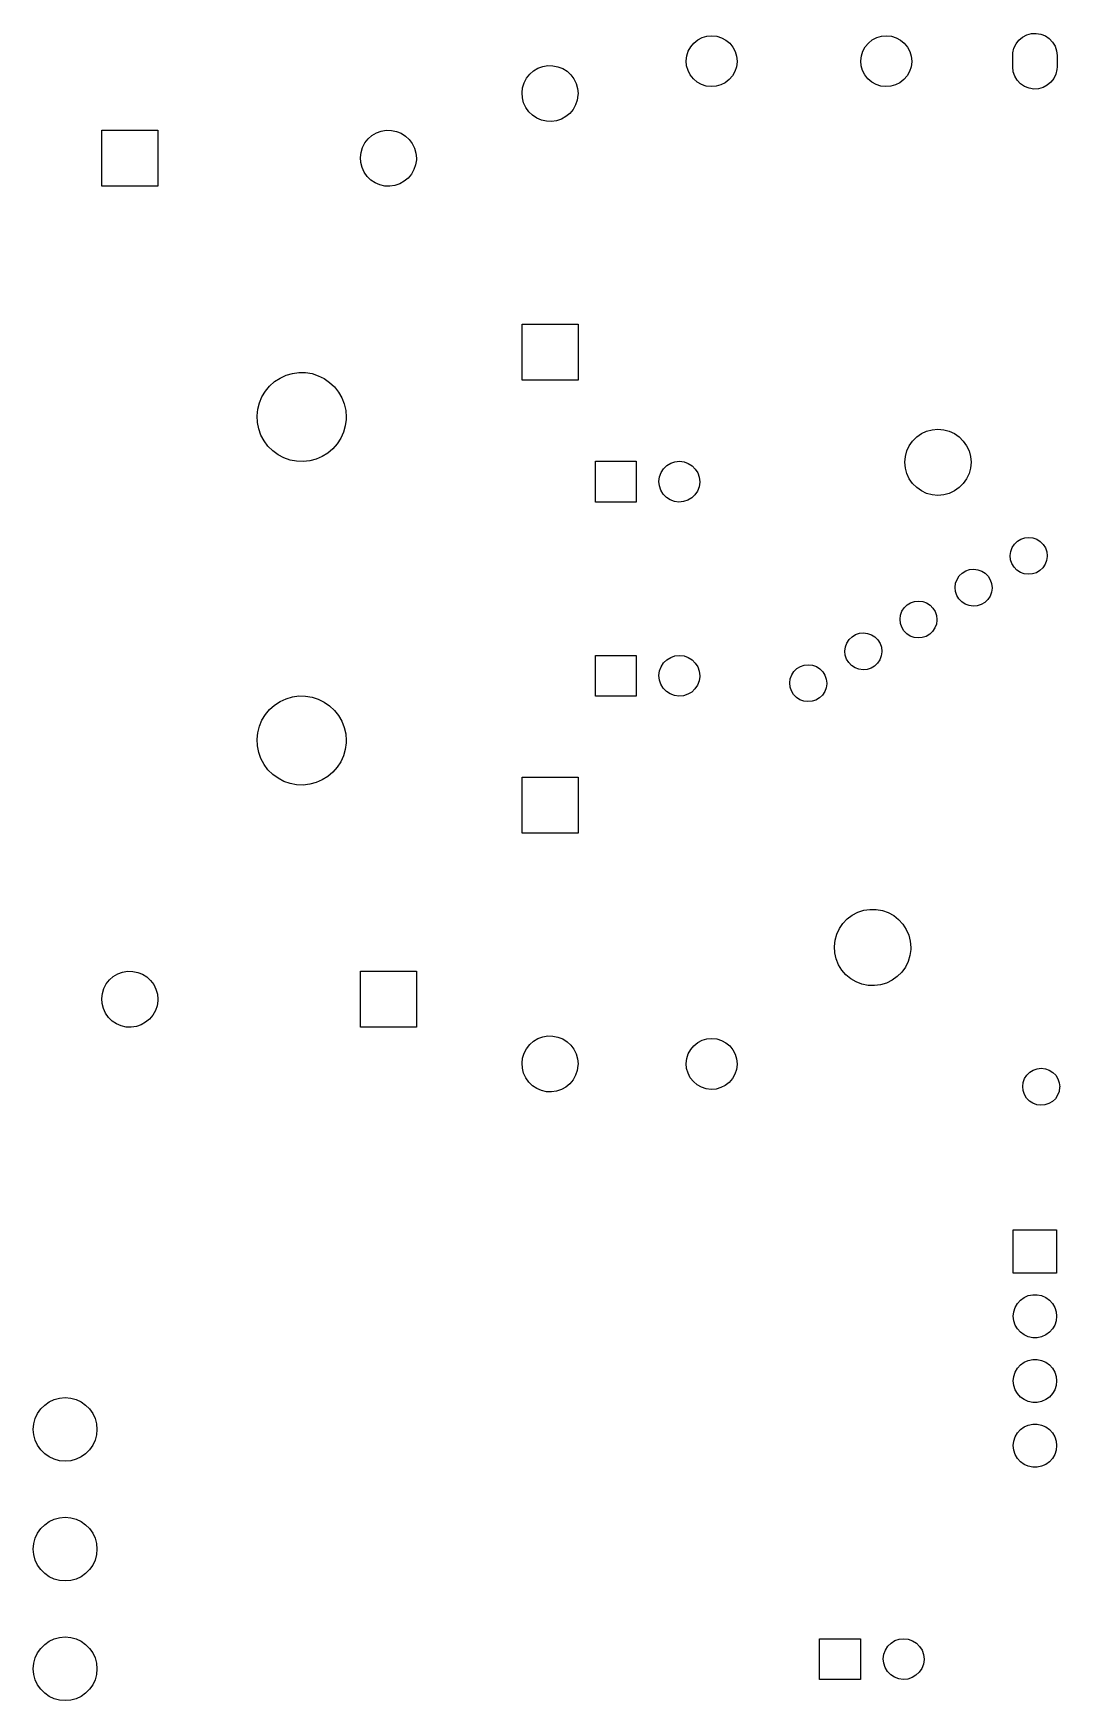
# Model space of a CAD drawing. Extents: x 66 to 231, y -132 to -64.
# Drawn here: x 109.2 to 149.6, y -129.1 to -63.7 of the extents above; entities that cross this region are included whole.
import ezdxf

# ---------------------------------------------------------------- set-up
doc = ezdxf.new("R2010")
doc.units = 0
doc.layers.add('BLACK', color=7, linetype='CONTINUOUS')

msp = doc.modelspace()

# ---------------------------------------------------------------- linework, layer by layer
at = {"layer": 'BLACK', "linetype": 'CONTINUOUS'}
for p, q in [((135.065, -64.205), (135.19, -64.0555)), ((135.19, -64.0555), (135.342, -63.9332)), ((135.342, -63.9332), (135.515, -63.8428)), ((135.515, -63.8428), (135.703, -63.7877)), ((135.703, -63.7877), (135.897, -63.77)), ((135.897, -63.77), (136.091, -63.7904)), ((136.091, -63.7904), (136.278, -63.8481)), ((136.278, -63.8481), (136.449, -63.941)), ((136.449, -63.941), (136.6, -64.0654)), ((136.6, -64.0654), (136.723, -64.2166)), ((141.923, -64.205), (142.048, -64.0555)), ((142.048, -64.0555), (142.2, -63.9332)), ((142.2, -63.9332), (142.373, -63.8428)), ((142.373, -63.8428), (142.561, -63.7877)), ((142.561, -63.7877), (142.755, -63.77)), ((142.755, -63.77), (142.949, -63.7904)), ((142.949, -63.7904), (143.136, -63.8481)), ((143.136, -63.8481), (143.307, -63.941)), ((143.307, -63.941), (143.458, -64.0654)), ((143.458, -64.0654), (143.581, -64.2166)), ((147.766, -64.2646), (147.846, -64.0943)), ((147.846, -64.0943), (147.96, -63.945)), ((147.96, -63.945), (148.104, -63.8237)), ((148.104, -63.8237), (148.27, -63.7361)), ((148.27, -63.7361), (148.451, -63.6862)), ((148.451, -63.6862), (148.639, -63.6764)), ((148.639, -63.6764), (148.824, -63.707)), ((148.824, -63.707), (148.998, -63.7768)), ((148.998, -63.7768), (149.154, -63.8825)), ((149.154, -63.8825), (149.283, -64.019)), ((149.283, -64.019), (149.38, -64.1801)), ((134.89, -64.756), (134.912, -64.5621)), ((134.906, -64.9505), (134.89, -64.756)), ((134.912, -64.5621), (134.971, -64.3761)), ((134.971, -64.3761), (135.065, -64.205)), ((136.723, -64.2166), (136.815, -64.3889)), ((136.815, -64.3889), (136.871, -64.5758)), ((136.89, -64.7979), (136.865, -64.9915)), ((136.871, -64.5758), (136.89, -64.77)), ((136.89, -64.77), (136.89, -64.7979)), ((141.748, -64.756), (141.77, -64.5621)), ((141.764, -64.9505), (141.748, -64.756)), ((141.77, -64.5621), (141.829, -64.3761)), ((141.829, -64.3761), (141.923, -64.205)), ((143.581, -64.2166), (143.673, -64.3889)), ((143.673, -64.3889), (143.729, -64.5758)), ((143.748, -64.7979), (143.723, -64.9915)), ((143.729, -64.5758), (143.748, -64.77)), ((143.748, -64.77), (143.748, -64.7979)), ((147.72, -64.545), (147.725, -64.448)), ((147.72, -64.995), (147.72, -64.545)), ((147.725, -64.448), (147.766, -64.2646)), ((149.38, -64.1801), (149.44, -64.3582)), ((149.44, -64.3582), (149.46, -64.545)), ((149.46, -64.545), (149.46, -64.995)), ((128.524, -65.619), (128.617, -65.4409)), ((128.617, -65.4409), (128.742, -65.2828)), ((128.742, -65.2828), (128.893, -65.1501)), ((128.893, -65.1501), (129.066, -65.0472)), ((129.066, -65.0472), (129.255, -64.9775)), ((129.255, -64.9775), (129.454, -64.9434)), ((129.454, -64.9434), (129.655, -64.946)), ((129.655, -64.946), (129.852, -64.9853)), ((129.852, -64.9853), (130.039, -65.0599)), ((130.039, -65.0599), (130.21, -65.1673)), ((130.21, -65.1673), (130.357, -65.304)), ((130.357, -65.304), (130.478, -65.4653)), ((134.96, -65.1381), (134.906, -64.9505)), ((135.049, -65.3117), (134.96, -65.1381)), ((135.171, -65.4647), (135.049, -65.3117)), ((136.707, -65.3464), (136.58, -65.4942)), ((136.804, -65.1767), (136.707, -65.3464)), ((136.865, -64.9915), (136.804, -65.1767)), ((141.818, -65.1381), (141.764, -64.9505)), ((141.907, -65.3117), (141.818, -65.1381)), ((142.029, -65.4647), (141.907, -65.3117)), ((143.565, -65.3464), (143.438, -65.4942)), ((143.662, -65.1767), (143.565, -65.3464)), ((143.723, -64.9915), (143.662, -65.1767)), ((147.74, -65.1818), (147.72, -64.995)), ((147.8, -65.3599), (147.74, -65.1818)), ((147.897, -65.521), (147.8, -65.3599)), ((149.334, -65.4457), (149.22, -65.595)), ((149.414, -65.2754), (149.334, -65.4457)), ((149.455, -65.092), (149.414, -65.2754)), ((149.46, -64.995), (149.455, -65.092)), ((128.44, -66.0112), (128.464, -65.8113)), ((128.454, -66.2121), (128.44, -66.0112)), ((128.464, -65.8113), (128.524, -65.619)), ((130.478, -65.4653), (130.567, -65.6458)), ((130.567, -65.6458), (130.622, -65.8395)), ((130.638, -66.0976), (130.61, -66.2968)), ((130.622, -65.8395), (130.64, -66.04)), ((130.64, -66.04), (130.638, -66.0976)), ((135.319, -65.5911), (135.171, -65.4647)), ((135.49, -65.6864), (135.319, -65.5911)), ((135.675, -65.7467), (135.49, -65.6864)), ((135.869, -65.7698), (135.675, -65.7467)), ((136.064, -65.7548), (135.869, -65.7698)), ((136.252, -65.7023), (136.064, -65.7548)), ((136.426, -65.6143), (136.252, -65.7023)), ((136.58, -65.4942), (136.426, -65.6143)), ((142.177, -65.5911), (142.029, -65.4647)), ((142.348, -65.6864), (142.177, -65.5911)), ((142.533, -65.7467), (142.348, -65.6864)), ((142.727, -65.7698), (142.533, -65.7467)), ((142.922, -65.7548), (142.727, -65.7698)), ((143.11, -65.7023), (142.922, -65.7548)), ((143.284, -65.6143), (143.11, -65.7023)), ((143.438, -65.4942), (143.284, -65.6143)), ((148.026, -65.6575), (147.897, -65.521)), ((148.182, -65.7632), (148.026, -65.6575)), ((148.356, -65.833), (148.182, -65.7632)), ((148.541, -65.8636), (148.356, -65.833)), ((148.729, -65.8538), (148.541, -65.8636)), ((148.91, -65.8039), (148.729, -65.8538)), ((149.076, -65.7163), (148.91, -65.8039)), ((149.22, -65.595), (149.076, -65.7163)), ((128.503, -66.4072), (128.454, -66.2121)), ((128.587, -66.59), (128.503, -66.4072)), ((128.704, -66.7544), (128.587, -66.59)), ((128.848, -66.8949), (128.704, -66.7544)), ((130.447, -66.663), (130.318, -66.8178)), ((130.545, -66.4874), (130.447, -66.663)), ((130.61, -66.2968), (130.545, -66.4874)), ((129.015, -67.0067), (128.848, -66.8949)), ((129.2, -67.0862), (129.015, -67.0067)), ((129.396, -67.1306), (129.2, -67.0862)), ((129.598, -67.1385), (129.396, -67.1306)), ((129.797, -67.1096), (129.598, -67.1385)), ((129.987, -67.0449), (129.797, -67.1096)), ((130.163, -66.9465), (129.987, -67.0449)), ((130.318, -66.8178), (130.163, -66.9465)), ((111.93, -69.68), (111.93, -67.48)), ((111.93, -67.48), (114.13, -67.48)), ((114.13, -67.48), (114.13, -69.68)), ((122.174, -68.159), (122.267, -67.9809)), ((122.267, -67.9809), (122.392, -67.8228)), ((122.392, -67.8228), (122.543, -67.6901)), ((122.543, -67.6901), (122.716, -67.5872)), ((122.716, -67.5872), (122.905, -67.5175)), ((122.905, -67.5175), (123.104, -67.4834)), ((123.104, -67.4834), (123.305, -67.486)), ((123.305, -67.486), (123.502, -67.5253)), ((123.502, -67.5253), (123.689, -67.5999)), ((123.689, -67.5999), (123.86, -67.7073)), ((123.86, -67.7073), (124.007, -67.844)), ((124.007, -67.844), (124.128, -68.0053)), ((124.128, -68.0053), (124.217, -68.1858)), ((122.09, -68.5512), (122.114, -68.3513)), ((122.104, -68.7521), (122.09, -68.5512)), ((122.114, -68.3513), (122.174, -68.159)), ((124.217, -68.1858), (124.272, -68.3795)), ((124.288, -68.6376), (124.26, -68.8368)), ((124.272, -68.3795), (124.29, -68.58)), ((124.29, -68.58), (124.288, -68.6376)), ((122.153, -68.9472), (122.104, -68.7521)), ((122.237, -69.13), (122.153, -68.9472)), ((122.354, -69.2944), (122.237, -69.13)), ((122.498, -69.4349), (122.354, -69.2944)), ((123.968, -69.3578), (123.813, -69.4865)), ((124.097, -69.203), (123.968, -69.3578)), ((124.195, -69.0274), (124.097, -69.203)), ((124.26, -68.8368), (124.195, -69.0274)), ((114.13, -69.68), (111.93, -69.68)), ((122.665, -69.5467), (122.498, -69.4349)), ((122.85, -69.6262), (122.665, -69.5467)), ((123.046, -69.6706), (122.85, -69.6262)), ((123.248, -69.6785), (123.046, -69.6706)), ((123.447, -69.6496), (123.248, -69.6785)), ((123.637, -69.5849), (123.447, -69.6496)), ((123.813, -69.4865), (123.637, -69.5849)), ((128.44, -77.3), (128.44, -75.1)), ((128.44, -75.1), (130.64, -75.1)), ((130.64, -75.1), (130.64, -77.3)), ((118.715, -77.3516), (118.932, -77.2094)), ((118.932, -77.2094), (119.167, -77.1008)), ((119.167, -77.1008), (119.416, -77.0282)), ((119.416, -77.0282), (119.673, -76.9933)), ((119.673, -76.9933), (119.933, -76.9967)), ((119.933, -76.9967), (120.189, -77.0384)), ((120.189, -77.0384), (120.436, -77.1174)), ((120.436, -77.1174), (120.668, -77.2321)), ((120.668, -77.2321), (120.881, -77.38)), ((118.221, -77.9455), (118.355, -77.7238)), ((118.355, -77.7238), (118.521, -77.5243)), ((118.521, -77.5243), (118.715, -77.3516)), ((120.881, -77.38), (121.07, -77.5577)), ((121.07, -77.5577), (121.231, -77.7614)), ((121.231, -77.7614), (121.36, -77.9866)), ((130.64, -77.3), (128.44, -77.3)), ((118.031, -78.6942), (118.057, -78.4361)), ((118.057, -78.4361), (118.12, -78.1847)), ((118.12, -78.1847), (118.221, -77.9455)), ((121.36, -77.9866), (121.454, -78.2283)), ((121.454, -78.2283), (121.511, -78.4813)), ((121.511, -78.4813), (121.53, -78.74)), ((118.043, -78.9533), (118.031, -78.6942)), ((118.094, -79.2077), (118.043, -78.9533)), ((118.181, -79.4518), (118.094, -79.2077)), ((121.495, -79.0889), (121.424, -79.3385)), ((121.528, -78.8316), (121.495, -79.0889)), ((121.53, -78.74), (121.528, -78.8316)), ((118.304, -79.6803), (118.181, -79.4518)), ((118.459, -79.8881), (118.304, -79.6803)), ((121.178, -79.7932), (121.007, -79.9882)), ((121.318, -79.575), (121.178, -79.7932)), ((121.424, -79.3385), (121.318, -79.575)), ((143.654, -79.868), (143.784, -79.6824)), ((143.784, -79.6824), (143.944, -79.5221)), ((143.944, -79.5221), (144.13, -79.3922)), ((144.13, -79.3922), (144.335, -79.2964)), ((144.335, -79.2964), (144.554, -79.2377)), ((144.554, -79.2377), (144.78, -79.218)), ((144.78, -79.218), (145.006, -79.2377)), ((145.006, -79.2377), (145.225, -79.2964)), ((145.225, -79.2964), (145.43, -79.3922)), ((145.43, -79.3922), (145.616, -79.5221)), ((145.616, -79.5221), (145.776, -79.6824)), ((145.776, -79.6824), (145.906, -79.868)), ((118.643, -80.0707), (118.459, -79.8881)), ((118.853, -80.2241), (118.643, -80.0707)), ((119.082, -80.3449), (118.853, -80.2241)), ((119.327, -80.4304), (119.082, -80.3449)), ((119.582, -80.4788), (119.327, -80.4304)), ((119.841, -80.4889), (119.582, -80.4788)), ((120.099, -80.4607), (119.841, -80.4889)), ((120.35, -80.3947), (120.099, -80.4607)), ((120.588, -80.2923), (120.35, -80.3947)), ((120.809, -80.1558), (120.588, -80.2923)), ((121.007, -79.9882), (120.809, -80.1558)), ((131.32, -82.08), (131.32, -80.48)), ((131.32, -80.48), (132.92, -80.48)), ((132.92, -80.48), (132.92, -82.08)), ((134.279, -80.5561), (134.448, -80.4987)), ((134.448, -80.4987), (134.626, -80.48)), ((134.626, -80.48), (134.803, -80.5011)), ((134.803, -80.5011), (134.971, -80.561)), ((143.48, -80.518), (143.5, -80.2923)), ((143.5, -80.7437), (143.48, -80.518)), ((143.5, -80.2923), (143.558, -80.0734)), ((143.558, -80.0734), (143.654, -79.868)), ((145.906, -79.868), (146.002, -80.0734)), ((146.002, -80.0734), (146.06, -80.2923)), ((146.06, -80.2923), (146.08, -80.518)), ((146.08, -80.518), (146.06, -80.7437)), ((133.82, -81.2688), (133.842, -81.0919)), ((133.842, -81.0919), (133.903, -80.9243)), ((133.903, -80.9243), (134, -80.7744)), ((134, -80.7744), (134.127, -80.6496)), ((134.127, -80.6496), (134.279, -80.5561)), ((134.971, -80.561), (135.121, -80.6565)), ((135.121, -80.6565), (135.247, -80.7831)), ((135.247, -80.7831), (135.341, -80.9343)), ((135.341, -80.9343), (135.4, -81.1028)), ((135.4, -81.1028), (135.42, -81.28)), ((143.558, -80.9626), (143.5, -80.7437)), ((143.654, -81.168), (143.558, -80.9626)), ((143.784, -81.3536), (143.654, -81.168)), ((145.906, -81.168), (145.776, -81.3536)), ((146.002, -80.9626), (145.906, -81.168)), ((146.06, -80.7437), (146.002, -80.9626)), ((133.837, -81.4463), (133.82, -81.2688)), ((133.894, -81.6156), (133.837, -81.4463)), ((133.986, -81.7681), (133.894, -81.6156)), ((134.11, -81.8964), (133.986, -81.7681)), ((135.233, -81.7942), (135.104, -81.9172)), ((135.332, -81.6457), (135.233, -81.7942)), ((135.395, -81.479), (135.332, -81.6457)), ((135.42, -81.3023), (135.395, -81.479)), ((135.42, -81.28), (135.42, -81.3023)), ((143.944, -81.5139), (143.784, -81.3536)), ((144.13, -81.6438), (143.944, -81.5139)), ((144.335, -81.7396), (144.13, -81.6438)), ((144.554, -81.7982), (144.335, -81.7396)), ((144.78, -81.818), (144.554, -81.7982)), ((145.006, -81.7982), (144.78, -81.818)), ((145.225, -81.7396), (145.006, -81.7982)), ((145.43, -81.6438), (145.225, -81.7396)), ((145.616, -81.5139), (145.43, -81.6438)), ((145.776, -81.3536), (145.616, -81.5139)), ((132.92, -82.08), (131.32, -82.08)), ((134.259, -81.9941), (134.11, -81.8964)), ((134.426, -82.0562), (134.259, -81.9941)), ((134.603, -82.0798), (134.426, -82.0562)), ((134.781, -82.0637), (134.603, -82.0798)), ((134.95, -82.0085), (134.781, -82.0637)), ((135.104, -81.9172), (134.95, -82.0085)), ((147.695, -83.8682), (147.783, -83.7321)), ((147.783, -83.7321), (147.898, -83.6189)), ((147.898, -83.6189), (148.036, -83.5341)), ((148.036, -83.5341), (148.189, -83.482)), ((148.189, -83.482), (148.35, -83.4651)), ((148.35, -83.4651), (148.511, -83.4842)), ((148.511, -83.4842), (148.663, -83.5385)), ((148.663, -83.5385), (148.8, -83.6252)), ((148.8, -83.6252), (148.914, -83.74)), ((148.914, -83.74), (149, -83.8773)), ((147.619, -84.1807), (147.64, -84.0202)), ((147.635, -84.3418), (147.619, -84.1807)), ((147.686, -84.4953), (147.635, -84.3418)), ((147.64, -84.0202), (147.695, -83.8682)), ((149.048, -84.3714), (148.991, -84.5226)), ((149, -83.8773), (149.053, -84.0301)), ((149.071, -84.2111), (149.048, -84.3714)), ((149.053, -84.0301), (149.071, -84.1909)), ((149.071, -84.1909), (149.071, -84.2111)), ((145.53, -85.1182), (145.618, -84.9821)), ((145.618, -84.9821), (145.733, -84.8689)), ((145.733, -84.8689), (145.871, -84.7841)), ((145.871, -84.7841), (146.024, -84.732)), ((146.024, -84.732), (146.185, -84.7151)), ((146.185, -84.7151), (146.346, -84.7342)), ((146.346, -84.7342), (146.498, -84.7885)), ((146.498, -84.7885), (146.635, -84.8752)), ((146.635, -84.8752), (146.749, -84.99)), ((146.749, -84.99), (146.835, -85.1273)), ((147.77, -84.6337), (147.686, -84.4953)), ((147.882, -84.7501), (147.77, -84.6337)), ((148.018, -84.8387), (147.882, -84.7501)), ((148.17, -84.8951), (148.018, -84.8387)), ((148.33, -84.9165), (148.17, -84.8951)), ((148.491, -84.9018), (148.33, -84.9165)), ((148.645, -84.8518), (148.491, -84.9018)), ((148.784, -84.769), (148.645, -84.8518)), ((148.901, -84.6574), (148.784, -84.769)), ((148.991, -84.5226), (148.901, -84.6574)), ((145.454, -85.4307), (145.475, -85.2702)), ((145.47, -85.5918), (145.454, -85.4307)), ((145.521, -85.7453), (145.47, -85.5918)), ((145.475, -85.2702), (145.53, -85.1182)), ((145.605, -85.8837), (145.521, -85.7453)), ((146.883, -85.6214), (146.826, -85.7726)), ((146.835, -85.1273), (146.888, -85.2801)), ((146.906, -85.4611), (146.883, -85.6214)), ((146.888, -85.2801), (146.906, -85.4409)), ((146.906, -85.4409), (146.906, -85.4611)), ((143.31, -86.5202), (143.365, -86.3682)), ((143.365, -86.3682), (143.453, -86.2321)), ((143.453, -86.2321), (143.568, -86.1189)), ((143.568, -86.1189), (143.706, -86.0341)), ((143.706, -86.0341), (143.859, -85.982)), ((143.859, -85.982), (144.02, -85.9651)), ((144.02, -85.9651), (144.181, -85.9842)), ((144.181, -85.9842), (144.333, -86.0385)), ((144.333, -86.0385), (144.47, -86.1252)), ((144.47, -86.1252), (144.584, -86.24)), ((144.584, -86.24), (144.67, -86.3773)), ((144.67, -86.3773), (144.723, -86.5301)), ((145.717, -86.0001), (145.605, -85.8837)), ((145.853, -86.0887), (145.717, -86.0001)), ((146.004, -86.1451), (145.853, -86.0887)), ((146.165, -86.1665), (146.004, -86.1451)), ((146.326, -86.1518), (146.165, -86.1665)), ((146.48, -86.1018), (146.326, -86.1518)), ((146.619, -86.019), (146.48, -86.1018)), ((146.736, -85.9074), (146.619, -86.019)), ((146.826, -85.7726), (146.736, -85.9074)), ((143.289, -86.6807), (143.31, -86.5202)), ((143.305, -86.8418), (143.289, -86.6807)), ((143.356, -86.9953), (143.305, -86.8418)), ((143.44, -87.1337), (143.356, -86.9953)), ((144.661, -87.0226), (144.571, -87.1574)), ((144.718, -86.8714), (144.661, -87.0226)), ((144.741, -86.7111), (144.718, -86.8714)), ((144.723, -86.5301), (144.741, -86.6909)), ((144.741, -86.6909), (144.741, -86.7111)), ((141.144, -87.7702), (141.2, -87.6182)), ((141.2, -87.6182), (141.287, -87.4821)), ((141.287, -87.4821), (141.403, -87.3689)), ((141.403, -87.3689), (141.541, -87.2841)), ((141.541, -87.2841), (141.694, -87.232)), ((141.694, -87.232), (141.855, -87.2151)), ((141.855, -87.2151), (142.016, -87.2342)), ((142.016, -87.2342), (142.168, -87.2885)), ((142.168, -87.2885), (142.305, -87.3752)), ((142.305, -87.3752), (142.419, -87.49)), ((142.419, -87.49), (142.504, -87.6273)), ((142.504, -87.6273), (142.558, -87.7801)), ((143.552, -87.2501), (143.44, -87.1337)), ((143.688, -87.3387), (143.552, -87.2501)), ((143.839, -87.3951), (143.688, -87.3387)), ((144, -87.4165), (143.839, -87.3951)), ((144.161, -87.4018), (144, -87.4165)), ((144.315, -87.3518), (144.161, -87.4018)), ((144.454, -87.269), (144.315, -87.3518)), ((144.571, -87.1574), (144.454, -87.269)), ((131.32, -89.7), (131.32, -88.1)), ((131.32, -88.1), (132.92, -88.1)), ((132.92, -88.1), (132.92, -89.7)), ((134, -88.3944), (134.127, -88.2696)), ((134.127, -88.2696), (134.279, -88.1761)), ((134.279, -88.1761), (134.448, -88.1187)), ((134.448, -88.1187), (134.626, -88.1)), ((134.626, -88.1), (134.803, -88.1211)), ((134.803, -88.1211), (134.971, -88.181)), ((134.971, -88.181), (135.121, -88.2765)), ((135.121, -88.2765), (135.247, -88.4031)), ((141.124, -87.9307), (141.144, -87.7702)), ((141.14, -88.0918), (141.124, -87.9307)), ((141.191, -88.2453), (141.14, -88.0918)), ((141.275, -88.3837), (141.191, -88.2453)), ((142.495, -88.2726), (142.406, -88.4074)), ((142.553, -88.1214), (142.495, -88.2726)), ((142.575, -87.9611), (142.553, -88.1214)), ((142.558, -87.7801), (142.576, -87.9409)), ((142.576, -87.9409), (142.575, -87.9611)), ((133.82, -88.8888), (133.842, -88.7119)), ((133.837, -89.0663), (133.82, -88.8888)), ((133.842, -88.7119), (133.903, -88.5443)), ((133.903, -88.5443), (134, -88.3944)), ((135.247, -88.4031), (135.341, -88.5543)), ((135.341, -88.5543), (135.4, -88.7228)), ((135.42, -88.9223), (135.395, -89.099)), ((135.4, -88.7228), (135.42, -88.9)), ((135.42, -88.9), (135.42, -88.9223)), ((138.959, -89.1807), (138.979, -89.0202)), ((138.979, -89.0202), (139.035, -88.8682)), ((139.035, -88.8682), (139.122, -88.7321)), ((139.122, -88.7321), (139.238, -88.6189)), ((139.238, -88.6189), (139.376, -88.5341)), ((139.376, -88.5341), (139.529, -88.482)), ((139.529, -88.482), (139.69, -88.4651)), ((139.69, -88.4651), (139.851, -88.4842)), ((139.851, -88.4842), (140.003, -88.5385)), ((140.003, -88.5385), (140.14, -88.6252)), ((140.14, -88.6252), (140.254, -88.74)), ((140.254, -88.74), (140.339, -88.8773)), ((140.339, -88.8773), (140.393, -89.0301)), ((140.393, -89.0301), (140.411, -89.1909)), ((141.387, -88.5001), (141.275, -88.3837)), ((141.523, -88.5887), (141.387, -88.5001)), ((141.674, -88.6451), (141.523, -88.5887)), ((141.835, -88.6665), (141.674, -88.6451)), ((141.996, -88.6518), (141.835, -88.6665)), ((142.15, -88.6018), (141.996, -88.6518)), ((142.289, -88.519), (142.15, -88.6018)), ((142.406, -88.4074), (142.289, -88.519)), ((133.894, -89.2356), (133.837, -89.0663)), ((133.986, -89.3881), (133.894, -89.2356)), ((134.11, -89.5164), (133.986, -89.3881)), ((134.259, -89.6141), (134.11, -89.5164)), ((134.426, -89.6762), (134.259, -89.6141)), ((134.603, -89.6998), (134.426, -89.6762)), ((134.781, -89.6837), (134.603, -89.6998)), ((134.95, -89.6285), (134.781, -89.6837)), ((135.104, -89.5372), (134.95, -89.6285)), ((135.233, -89.4142), (135.104, -89.5372)), ((135.332, -89.2657), (135.233, -89.4142)), ((135.395, -89.099), (135.332, -89.2657)), ((138.975, -89.3418), (138.959, -89.1807)), ((139.026, -89.4953), (138.975, -89.3418)), ((139.11, -89.6337), (139.026, -89.4953)), ((139.222, -89.7501), (139.11, -89.6337)), ((140.241, -89.6574), (140.124, -89.769)), ((140.33, -89.5226), (140.241, -89.6574)), ((140.388, -89.3714), (140.33, -89.5226)), ((140.41, -89.2111), (140.388, -89.3714)), ((140.411, -89.1909), (140.41, -89.2111)), ((118.355, -90.4238), (118.521, -90.2243)), ((118.521, -90.2243), (118.715, -90.0516)), ((118.715, -90.0516), (118.932, -89.9094)), ((118.932, -89.9094), (119.167, -89.8008)), ((119.167, -89.8008), (119.416, -89.7282)), ((119.416, -89.7282), (119.673, -89.6933)), ((119.673, -89.6933), (119.933, -89.6967)), ((119.933, -89.6967), (120.189, -89.7384)), ((120.189, -89.7384), (120.436, -89.8174)), ((120.436, -89.8174), (120.668, -89.9321)), ((120.668, -89.9321), (120.881, -90.08)), ((120.881, -90.08), (121.07, -90.2577)), ((121.07, -90.2577), (121.231, -90.4614)), ((132.92, -89.7), (131.32, -89.7)), ((139.358, -89.8387), (139.222, -89.7501)), ((139.509, -89.8951), (139.358, -89.8387)), ((139.67, -89.9165), (139.509, -89.8951)), ((139.831, -89.9018), (139.67, -89.9165)), ((139.985, -89.8518), (139.831, -89.9018)), ((140.124, -89.769), (139.985, -89.8518)), ((118.057, -91.1361), (118.12, -90.8847)), ((118.12, -90.8847), (118.221, -90.6455)), ((118.221, -90.6455), (118.355, -90.4238)), ((121.231, -90.4614), (121.36, -90.6866)), ((121.36, -90.6866), (121.454, -90.9283)), ((121.454, -90.9283), (121.511, -91.1813)), ((118.031, -91.3942), (118.057, -91.1361)), ((118.043, -91.6533), (118.031, -91.3942)), ((121.528, -91.5316), (121.495, -91.7889)), ((121.511, -91.1813), (121.53, -91.44)), ((121.53, -91.44), (121.528, -91.5316)), ((118.094, -91.9077), (118.043, -91.6533)), ((118.181, -92.1518), (118.094, -91.9077)), ((118.304, -92.3803), (118.181, -92.1518)), ((121.318, -92.275), (121.178, -92.4932)), ((121.424, -92.0385), (121.318, -92.275)), ((121.495, -91.7889), (121.424, -92.0385)), ((118.459, -92.5881), (118.304, -92.3803)), ((118.643, -92.7707), (118.459, -92.5881)), ((118.853, -92.9241), (118.643, -92.7707)), ((119.082, -93.0449), (118.853, -92.9241)), ((120.809, -92.8558), (120.588, -92.9923)), ((121.007, -92.6882), (120.809, -92.8558)), ((121.178, -92.4932), (121.007, -92.6882)), ((128.44, -95.08), (128.44, -92.88)), ((128.44, -92.88), (130.64, -92.88)), ((130.64, -92.88), (130.64, -95.08)), ((119.327, -93.1304), (119.082, -93.0449)), ((119.582, -93.1788), (119.327, -93.1304)), ((119.841, -93.1889), (119.582, -93.1788)), ((120.099, -93.1607), (119.841, -93.1889)), ((120.35, -93.0947), (120.099, -93.1607)), ((120.588, -92.9923), (120.35, -93.0947)), ((130.64, -95.08), (128.44, -95.08)), ((141.412, -98.2983), (141.631, -98.1848)), ((141.631, -98.1848), (141.864, -98.1085)), ((141.864, -98.1085), (142.107, -98.0713)), ((142.107, -98.0713), (142.353, -98.0743)), ((142.353, -98.0743), (142.595, -98.1174)), ((142.595, -98.1174), (142.827, -98.1994)), ((140.804, -99.0497), (140.908, -98.8267)), ((140.908, -98.8267), (141.046, -98.6236)), ((141.046, -98.6236), (141.216, -98.4459)), ((141.216, -98.4459), (141.412, -98.2983)), ((142.827, -98.1994), (143.042, -98.3182)), ((143.042, -98.3182), (143.235, -98.4706)), ((143.235, -98.4706), (143.4, -98.6524)), ((143.4, -98.6524), (143.534, -98.8588)), ((140.712, -99.531), (140.738, -99.2866)), ((140.738, -99.2866), (140.804, -99.0497)), ((143.534, -98.8588), (143.632, -99.0842)), ((143.632, -99.0842), (143.692, -99.3226)), ((143.692, -99.3226), (143.712, -99.5676)), ((140.726, -99.7764), (140.712, -99.531)), ((140.78, -100.016), (140.726, -99.7764)), ((140.873, -100.244), (140.78, -100.016)), ((143.606, -100.12), (143.498, -100.34)), ((143.678, -99.8846), (143.606, -100.12)), ((143.71, -99.6409), (143.678, -99.8846)), ((143.712, -99.5676), (143.71, -99.6409)), ((112.232, -100.843), (112.383, -100.71)), ((112.383, -100.71), (112.556, -100.607)), ((112.556, -100.607), (112.745, -100.537)), ((112.745, -100.537), (112.944, -100.503)), ((112.944, -100.503), (113.145, -100.506)), ((113.145, -100.506), (113.342, -100.545)), ((113.342, -100.545), (113.529, -100.62)), ((113.529, -100.62), (113.7, -100.727)), ((113.7, -100.727), (113.847, -100.864)), ((122.09, -102.7), (122.09, -100.5)), ((122.09, -100.5), (124.29, -100.5)), ((124.29, -100.5), (124.29, -102.7)), ((141.001, -100.454), (140.873, -100.244)), ((141.162, -100.639), (141.001, -100.454)), ((141.351, -100.796), (141.162, -100.639)), ((141.564, -100.92), (141.351, -100.796)), ((143.18, -100.713), (142.98, -100.856)), ((143.354, -100.54), (143.18, -100.713)), ((143.498, -100.34), (143.354, -100.54)), ((111.93, -101.571), (111.954, -101.371)), ((111.954, -101.371), (112.014, -101.179)), ((112.014, -101.179), (112.107, -101.001)), ((112.107, -101.001), (112.232, -100.843)), ((113.847, -100.864), (113.968, -101.025)), ((113.968, -101.025), (114.057, -101.206)), ((114.057, -101.206), (114.112, -101.4)), ((114.112, -101.4), (114.13, -101.6)), ((141.793, -101.008), (141.564, -100.92)), ((142.034, -101.057), (141.793, -101.008)), ((142.28, -101.066), (142.034, -101.057)), ((142.524, -101.035), (142.28, -101.066)), ((142.759, -100.964), (142.524, -101.035)), ((142.98, -100.856), (142.759, -100.964)), ((111.944, -101.772), (111.93, -101.571)), ((111.993, -101.967), (111.944, -101.772)), ((112.077, -102.15), (111.993, -101.967)), ((114.035, -102.047), (113.937, -102.223)), ((114.1, -101.857), (114.035, -102.047)), ((114.128, -101.658), (114.1, -101.857)), ((114.13, -101.6), (114.128, -101.658)), ((112.194, -102.314), (112.077, -102.15)), ((112.338, -102.455), (112.194, -102.314)), ((112.505, -102.567), (112.338, -102.455)), ((112.69, -102.646), (112.505, -102.567)), ((112.886, -102.691), (112.69, -102.646)), ((113.088, -102.698), (112.886, -102.691)), ((113.287, -102.67), (113.088, -102.698)), ((113.477, -102.605), (113.287, -102.67)), ((113.653, -102.507), (113.477, -102.605)), ((113.808, -102.378), (113.653, -102.507)), ((113.937, -102.223), (113.808, -102.378)), ((124.29, -102.7), (122.09, -102.7)), ((128.617, -103.541), (128.742, -103.383)), ((128.742, -103.383), (128.893, -103.25)), ((128.893, -103.25), (129.066, -103.147)), ((129.066, -103.147), (129.255, -103.077)), ((129.255, -103.077), (129.454, -103.043)), ((129.454, -103.043), (129.655, -103.046)), ((129.655, -103.046), (129.852, -103.085)), ((129.852, -103.085), (130.039, -103.16)), ((130.039, -103.16), (130.21, -103.267)), ((130.21, -103.267), (130.357, -103.404)), ((130.357, -103.404), (130.478, -103.565)), ((135.065, -103.575), (135.19, -103.426)), ((135.19, -103.426), (135.342, -103.303)), ((135.342, -103.303), (135.515, -103.213)), ((135.515, -103.213), (135.703, -103.158)), ((135.703, -103.158), (135.897, -103.14)), ((135.897, -103.14), (136.091, -103.16)), ((136.091, -103.16), (136.278, -103.218)), ((136.278, -103.218), (136.449, -103.311)), ((136.449, -103.311), (136.6, -103.435)), ((128.44, -104.111), (128.464, -103.911)), ((128.464, -103.911), (128.524, -103.719)), ((128.524, -103.719), (128.617, -103.541)), ((130.478, -103.565), (130.567, -103.746)), ((130.567, -103.746), (130.622, -103.94)), ((130.622, -103.94), (130.64, -104.14)), ((134.89, -104.126), (134.912, -103.932)), ((134.912, -103.932), (134.971, -103.746)), ((134.971, -103.746), (135.065, -103.575)), ((136.6, -103.435), (136.723, -103.587)), ((136.723, -103.587), (136.815, -103.759)), ((136.815, -103.759), (136.871, -103.946)), ((136.871, -103.946), (136.89, -104.14)), ((128.454, -104.312), (128.44, -104.111)), ((128.503, -104.507), (128.454, -104.312)), ((128.587, -104.69), (128.503, -104.507)), ((128.704, -104.854), (128.587, -104.69)), ((130.545, -104.587), (130.447, -104.763)), ((130.61, -104.397), (130.545, -104.587)), ((130.638, -104.198), (130.61, -104.397)), ((130.64, -104.14), (130.638, -104.198)), ((134.906, -104.321), (134.89, -104.126)), ((134.96, -104.508), (134.906, -104.321)), ((135.049, -104.682), (134.96, -104.508)), ((135.171, -104.835), (135.049, -104.682)), ((136.707, -104.716), (136.58, -104.864)), ((136.804, -104.547), (136.707, -104.716)), ((136.865, -104.362), (136.804, -104.547)), ((136.89, -104.168), (136.865, -104.362)), ((136.89, -104.14), (136.89, -104.168)), ((148.129, -104.868), (148.185, -104.716)), ((148.185, -104.716), (148.272, -104.58)), ((148.272, -104.58), (148.388, -104.467)), ((148.388, -104.467), (148.526, -104.382)), ((148.526, -104.382), (148.679, -104.33)), ((148.679, -104.33), (148.84, -104.313)), ((148.84, -104.313), (149.001, -104.333)), ((149.001, -104.333), (149.153, -104.387)), ((149.153, -104.387), (149.29, -104.473)), ((149.29, -104.473), (149.404, -104.588)), ((149.404, -104.588), (149.489, -104.726)), ((149.489, -104.726), (149.543, -104.878)), ((128.848, -104.995), (128.704, -104.854)), ((129.015, -105.107), (128.848, -104.995)), ((129.2, -105.186), (129.015, -105.107)), ((129.396, -105.231), (129.2, -105.186)), ((129.598, -105.238), (129.396, -105.231)), ((129.797, -105.21), (129.598, -105.238)), ((129.987, -105.145), (129.797, -105.21)), ((130.163, -105.047), (129.987, -105.145)), ((130.318, -104.918), (130.163, -105.047)), ((130.447, -104.763), (130.318, -104.918)), ((135.319, -104.961), (135.171, -104.835)), ((135.49, -105.056), (135.319, -104.961)), ((135.675, -105.117), (135.49, -105.056)), ((135.869, -105.14), (135.675, -105.117)), ((136.064, -105.125), (135.869, -105.14)), ((136.252, -105.072), (136.064, -105.125)), ((136.426, -104.984), (136.252, -105.072)), ((136.58, -104.864), (136.426, -104.984)), ((148.109, -105.029), (148.129, -104.868)), ((148.125, -105.19), (148.109, -105.029)), ((148.176, -105.344), (148.125, -105.19)), ((148.26, -105.482), (148.176, -105.344)), ((149.48, -105.371), (149.391, -105.506)), ((149.538, -105.22), (149.48, -105.371)), ((149.56, -105.059), (149.538, -105.22)), ((149.543, -104.878), (149.561, -105.039)), ((149.561, -105.039), (149.56, -105.059)), ((148.372, -105.598), (148.26, -105.482)), ((148.508, -105.687), (148.372, -105.598)), ((148.659, -105.743), (148.508, -105.687)), ((148.82, -105.765), (148.659, -105.743)), ((148.981, -105.75), (148.82, -105.765)), ((149.135, -105.7), (148.981, -105.75)), ((149.274, -105.617), (149.135, -105.7)), ((149.391, -105.506), (149.274, -105.617)), ((147.74, -112.356), (147.74, -110.656)), ((147.74, -110.656), (149.44, -110.656)), ((149.44, -110.656), (149.44, -112.356)), ((149.44, -112.356), (147.74, -112.356)), ((148.165, -113.31), (148.327, -113.238)), ((148.327, -113.238), (148.501, -113.201)), ((148.501, -113.201), (148.679, -113.201)), ((148.679, -113.201), (148.853, -113.238)), ((148.853, -113.238), (149.015, -113.31)), ((147.74, -114.046), (147.759, -113.869)), ((147.759, -113.869), (147.813, -113.7)), ((147.813, -113.7), (147.902, -113.546)), ((147.902, -113.546), (148.021, -113.414)), ((148.021, -113.414), (148.165, -113.31)), ((149.015, -113.31), (149.159, -113.414)), ((149.159, -113.414), (149.278, -113.546)), ((149.278, -113.546), (149.367, -113.7)), ((149.367, -113.7), (149.421, -113.869)), ((149.421, -113.869), (149.44, -114.046)), ((147.759, -114.223), (147.74, -114.046)), ((147.813, -114.392), (147.759, -114.223)), ((147.902, -114.546), (147.813, -114.392)), ((148.021, -114.678), (147.902, -114.546)), ((149.278, -114.546), (149.159, -114.678)), ((149.367, -114.392), (149.278, -114.546)), ((149.421, -114.223), (149.367, -114.392)), ((149.44, -114.046), (149.421, -114.223)), ((148.165, -114.782), (148.021, -114.678)), ((148.327, -114.854), (148.165, -114.782)), ((148.501, -114.891), (148.327, -114.854)), ((148.679, -114.891), (148.501, -114.891)), ((148.853, -114.854), (148.679, -114.891)), ((149.015, -114.782), (148.853, -114.854)), ((149.159, -114.678), (149.015, -114.782)), ((148.021, -115.954), (148.165, -115.85)), ((148.165, -115.85), (148.327, -115.778)), ((148.327, -115.778), (148.501, -115.741)), ((148.501, -115.741), (148.679, -115.741)), ((148.679, -115.741), (148.853, -115.778)), ((148.853, -115.778), (149.015, -115.85)), ((149.015, -115.85), (149.159, -115.954)), ((147.74, -116.586), (147.759, -116.409)), ((147.759, -116.409), (147.813, -116.24)), ((147.813, -116.24), (147.902, -116.086)), ((147.902, -116.086), (148.021, -115.954)), ((149.159, -115.954), (149.278, -116.086)), ((149.278, -116.086), (149.367, -116.24)), ((149.367, -116.24), (149.421, -116.409)), ((149.421, -116.409), (149.44, -116.586)), ((147.759, -116.763), (147.74, -116.586)), ((147.813, -116.932), (147.759, -116.763)), ((147.902, -117.086), (147.813, -116.932)), ((148.021, -117.218), (147.902, -117.086)), ((149.278, -117.086), (149.159, -117.218)), ((149.367, -116.932), (149.278, -117.086)), ((149.421, -116.763), (149.367, -116.932)), ((149.44, -116.586), (149.421, -116.763)), ((109.407, -117.865), (109.532, -117.687)), ((109.532, -117.687), (109.687, -117.532)), ((109.687, -117.532), (109.865, -117.407)), ((109.865, -117.407), (110.062, -117.315)), ((110.062, -117.315), (110.273, -117.259)), ((110.273, -117.259), (110.49, -117.24)), ((110.49, -117.24), (110.707, -117.259)), ((110.707, -117.259), (110.918, -117.315)), ((110.918, -117.315), (111.115, -117.407)), ((111.115, -117.407), (111.293, -117.532)), ((111.293, -117.532), (111.448, -117.687)), ((111.448, -117.687), (111.573, -117.865)), ((148.165, -117.322), (148.021, -117.218)), ((148.327, -117.394), (148.165, -117.322)), ((148.501, -117.431), (148.327, -117.394)), ((148.679, -117.431), (148.501, -117.431)), ((148.853, -117.394), (148.679, -117.431)), ((149.015, -117.322), (148.853, -117.394)), ((149.159, -117.218), (149.015, -117.322)), ((109.24, -118.49), (109.259, -118.273)), ((109.259, -118.273), (109.315, -118.062)), ((109.315, -118.062), (109.407, -117.865)), ((111.573, -117.865), (111.665, -118.062)), ((111.665, -118.062), (111.721, -118.273)), ((111.721, -118.273), (111.74, -118.49)), ((148.021, -118.494), (148.165, -118.39)), ((148.165, -118.39), (148.327, -118.318)), ((148.327, -118.318), (148.501, -118.281)), ((148.501, -118.281), (148.679, -118.281)), ((148.679, -118.281), (148.853, -118.318)), ((148.853, -118.318), (149.015, -118.39)), ((149.015, -118.39), (149.159, -118.494)), ((109.259, -118.707), (109.24, -118.49)), ((109.315, -118.918), (109.259, -118.707)), ((109.407, -119.115), (109.315, -118.918)), ((109.532, -119.293), (109.407, -119.115)), ((111.573, -119.115), (111.448, -119.293)), ((111.665, -118.918), (111.573, -119.115)), ((111.721, -118.707), (111.665, -118.918)), ((111.74, -118.49), (111.721, -118.707)), ((147.74, -119.126), (147.759, -118.949)), ((147.759, -119.303), (147.74, -119.126)), ((147.759, -118.949), (147.813, -118.78)), ((147.813, -118.78), (147.902, -118.626)), ((147.902, -118.626), (148.021, -118.494)), ((149.159, -118.494), (149.278, -118.626)), ((149.278, -118.626), (149.367, -118.78)), ((149.367, -118.78), (149.421, -118.949)), ((149.421, -118.949), (149.44, -119.126)), ((149.44, -119.126), (149.421, -119.303)), ((109.687, -119.448), (109.532, -119.293)), ((109.865, -119.573), (109.687, -119.448)), ((110.062, -119.665), (109.865, -119.573)), ((110.273, -119.721), (110.062, -119.665)), ((110.49, -119.74), (110.273, -119.721)), ((110.707, -119.721), (110.49, -119.74)), ((110.918, -119.665), (110.707, -119.721)), ((111.115, -119.573), (110.918, -119.665)), ((111.293, -119.448), (111.115, -119.573)), ((111.448, -119.293), (111.293, -119.448)), ((147.813, -119.472), (147.759, -119.303)), ((147.902, -119.626), (147.813, -119.472)), ((148.021, -119.758), (147.902, -119.626)), ((148.165, -119.862), (148.021, -119.758)), ((149.159, -119.758), (149.015, -119.862)), ((149.278, -119.626), (149.159, -119.758)), ((149.367, -119.472), (149.278, -119.626)), ((149.421, -119.303), (149.367, -119.472)), ((148.327, -119.934), (148.165, -119.862)), ((148.501, -119.971), (148.327, -119.934)), ((148.679, -119.971), (148.501, -119.971)), ((148.853, -119.934), (148.679, -119.971)), ((149.015, -119.862), (148.853, -119.934)), ((109.407, -122.565), (109.532, -122.387)), ((109.532, -122.387), (109.687, -122.232)), ((109.687, -122.232), (109.865, -122.107)), ((109.865, -122.107), (110.062, -122.015)), ((110.062, -122.015), (110.273, -121.959)), ((110.273, -121.959), (110.49, -121.94)), ((110.49, -121.94), (110.707, -121.959)), ((110.707, -121.959), (110.918, -122.015)), ((110.918, -122.015), (111.115, -122.107)), ((111.115, -122.107), (111.293, -122.232)), ((111.293, -122.232), (111.448, -122.387)), ((111.448, -122.387), (111.573, -122.565)), ((109.24, -123.19), (109.259, -122.973)), ((109.259, -122.973), (109.315, -122.762)), ((109.315, -122.762), (109.407, -122.565)), ((111.573, -122.565), (111.665, -122.762)), ((111.665, -122.762), (111.721, -122.973)), ((111.721, -122.973), (111.74, -123.19)), ((109.259, -123.407), (109.24, -123.19)), ((109.315, -123.618), (109.259, -123.407)), ((109.407, -123.815), (109.315, -123.618)), ((111.665, -123.618), (111.573, -123.815)), ((111.721, -123.407), (111.665, -123.618)), ((111.74, -123.19), (111.721, -123.407)), ((109.532, -123.993), (109.407, -123.815)), ((109.687, -124.148), (109.532, -123.993)), ((109.865, -124.273), (109.687, -124.148)), ((110.062, -124.365), (109.865, -124.273)), ((110.273, -124.421), (110.062, -124.365)), ((110.918, -124.365), (110.707, -124.421)), ((111.115, -124.273), (110.918, -124.365)), ((111.293, -124.148), (111.115, -124.273)), ((111.448, -123.993), (111.293, -124.148)), ((111.573, -123.815), (111.448, -123.993)), ((110.49, -124.44), (110.273, -124.421)), ((110.707, -124.421), (110.49, -124.44)), ((109.532, -127.087), (109.687, -126.932)), ((109.687, -126.932), (109.865, -126.807)), ((109.865, -126.807), (110.062, -126.715)), ((110.062, -126.715), (110.273, -126.659)), ((110.273, -126.659), (110.49, -126.64)), ((110.49, -126.64), (110.707, -126.659)), ((110.707, -126.659), (110.918, -126.715)), ((110.918, -126.715), (111.115, -126.807)), ((111.115, -126.807), (111.293, -126.932)), ((111.293, -126.932), (111.448, -127.087)), ((140.131, -128.308), (140.131, -126.708)), ((140.131, -126.708), (141.731, -126.708)), ((141.731, -126.708), (141.731, -128.308)), ((142.812, -127.002), (142.939, -126.878)), ((142.939, -126.878), (143.091, -126.784)), ((143.091, -126.784), (143.26, -126.727)), ((143.26, -126.727), (143.437, -126.708)), ((143.437, -126.708), (143.614, -126.729)), ((143.614, -126.729), (143.782, -126.789)), ((143.782, -126.789), (143.933, -126.885)), ((143.933, -126.885), (144.058, -127.011)), ((109.259, -127.673), (109.315, -127.462)), ((109.315, -127.462), (109.407, -127.265)), ((109.407, -127.265), (109.532, -127.087)), ((111.448, -127.087), (111.573, -127.265)), ((111.573, -127.265), (111.665, -127.462)), ((111.665, -127.462), (111.721, -127.673)), ((142.632, -127.497), (142.654, -127.32)), ((142.649, -127.674), (142.632, -127.497)), ((142.654, -127.32), (142.715, -127.152)), ((142.715, -127.152), (142.812, -127.002)), ((144.058, -127.011), (144.153, -127.162)), ((144.153, -127.162), (144.212, -127.331)), ((144.231, -127.53), (144.206, -127.707)), ((144.212, -127.331), (144.231, -127.508)), ((144.231, -127.508), (144.231, -127.53)), ((109.24, -127.89), (109.259, -127.673)), ((109.259, -128.107), (109.24, -127.89)), ((109.315, -128.318), (109.259, -128.107)), ((111.721, -128.107), (111.665, -128.318)), ((111.721, -127.673), (111.74, -127.89)), ((111.74, -127.89), (111.721, -128.107)), ((141.731, -128.308), (140.131, -128.308)), ((142.705, -127.844), (142.649, -127.674)), ((142.798, -127.996), (142.705, -127.844)), ((142.922, -128.124), (142.798, -127.996)), ((143.071, -128.222), (142.922, -128.124)), ((143.238, -128.284), (143.071, -128.222)), ((143.415, -128.308), (143.238, -128.284)), ((143.592, -128.292), (143.415, -128.308)), ((143.762, -128.237), (143.592, -128.292)), ((143.915, -128.145), (143.762, -128.237)), ((144.044, -128.022), (143.915, -128.145)), ((144.143, -127.874), (144.044, -128.022)), ((144.206, -127.707), (144.143, -127.874)), ((109.407, -128.515), (109.315, -128.318)), ((109.532, -128.693), (109.407, -128.515)), ((109.687, -128.848), (109.532, -128.693)), ((109.865, -128.973), (109.687, -128.848)), ((111.293, -128.848), (111.115, -128.973)), ((111.448, -128.693), (111.293, -128.848)), ((111.573, -128.515), (111.448, -128.693)), ((111.665, -128.318), (111.573, -128.515)), ((110.062, -129.065), (109.865, -128.973)), ((110.273, -129.121), (110.062, -129.065)), ((110.49, -129.14), (110.273, -129.121)), ((110.707, -129.121), (110.49, -129.14)), ((110.918, -129.065), (110.707, -129.121)), ((111.115, -128.973), (110.918, -129.065))]:
    msp.add_line(p, q, dxfattribs=at)

doc.saveas('drawing.dxf')
